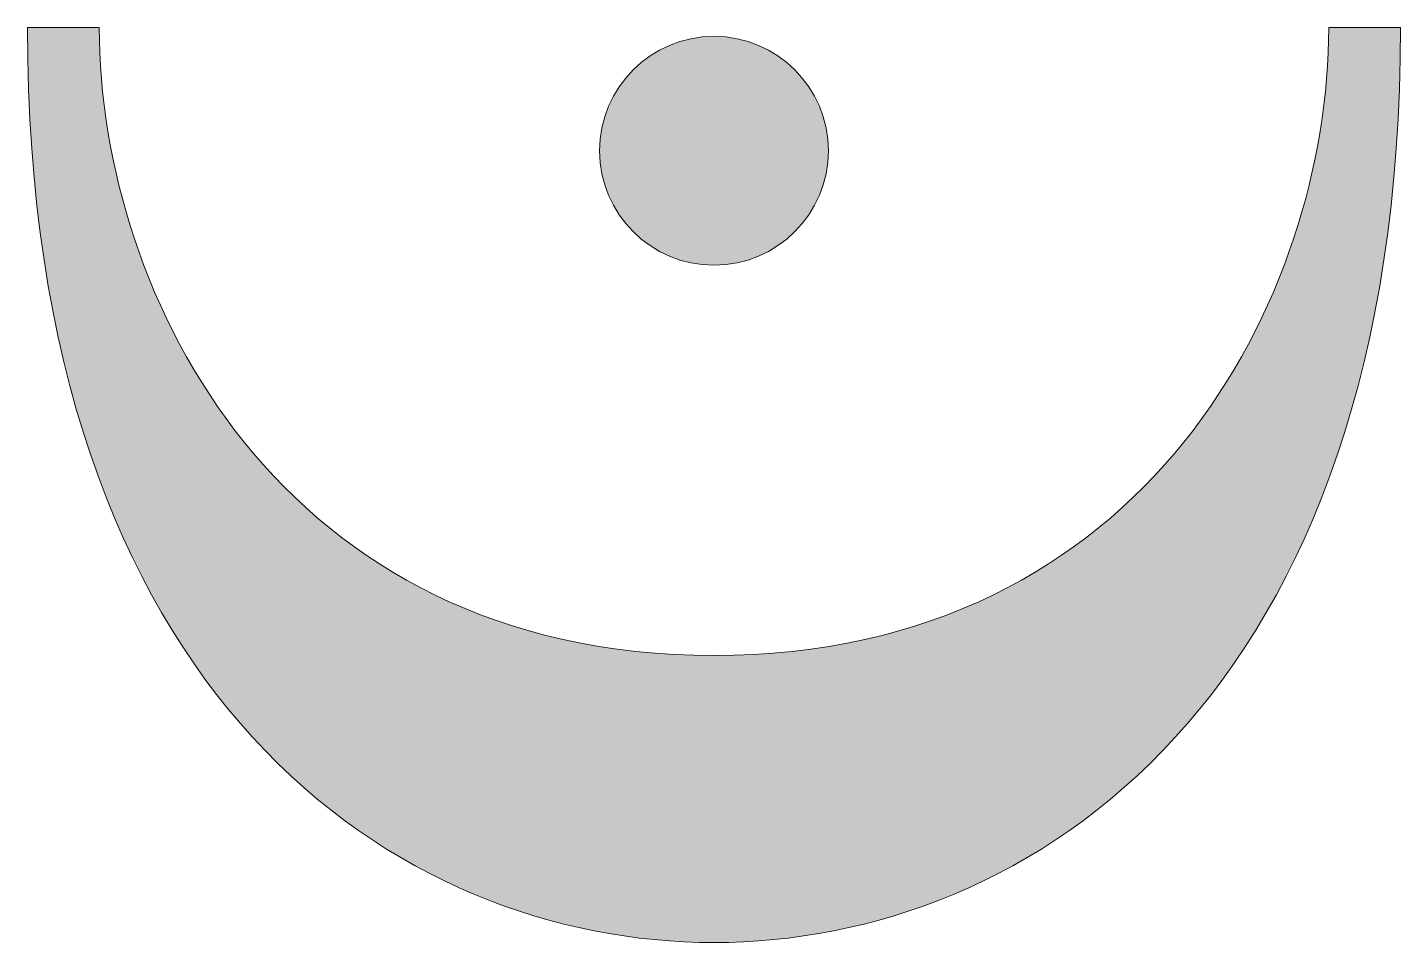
# Model space of a CAD drawing. Header units: inches. Extents: x 40.6 to 59.9, y -56.3 to -43.4.
import ezdxf

# ---------------------------------------------------------------- set-up
doc = ezdxf.new("R2010")
doc.units = ezdxf.units.IN
doc.header["$MEASUREMENT"] = 0
doc.layers.add('Layer 1', color=7, linetype='Continuous')

msp = doc.modelspace()

# ---------------------------------------------------------------- hatches: boundary and pattern name
at = {"layer": 'Layer 1', "true_color": 0x231f20}
h = msp.add_hatch(color=250, dxfattribs=at)
h.dxf.hatch_style = 2
edge = h.paths.add_edge_path()
edge.add_spline(control_points=[(50.247, -46.775), (51.134, -46.775), (51.854, -46.056), (51.854, -45.169), (51.854, -44.283), (51.134, -43.563), (50.247, -43.563), (49.361, -43.563), (48.642, -44.283), (48.642, -45.169), (48.642, -46.056), (49.361, -46.775), (50.247, -46.775)], knot_values=[0, 0, 0, 0, 1, 1, 1, 2, 2, 2, 3, 3, 3, 4, 4, 4, 4], degree=3, periodic=1)
edge = h.paths.add_edge_path()
edge.add_spline(control_points=[(58.875, -43.437), (58.875, -47.205), (56.329, -52.255), (50.247, -52.255), (44.166, -52.255), (41.62, -47.205), (41.62, -43.437), (41.62, -43.437), (40.612, -43.437), (40.612, -43.437), (40.612, -52.884), (45.827, -56.285), (50.247, -56.285), (54.665, -56.285), (59.883, -52.884), (59.883, -43.437), (59.883, -43.437), (58.875, -43.437), (58.875, -43.437)], knot_values=[0, 0, 0, 0, 1, 1, 1, 2, 2, 2, 3, 3, 3, 4, 4, 4, 5, 5, 5, 6, 6, 6, 6], degree=3, periodic=1)

# ---------------------------------------------------------------- linework, layer by layer
at = {"layer": 'Layer 1', "lineweight": 0}
for points, knots in [([(58.875, -43.437), (58.875, -47.205), (56.329, -52.255), (50.247, -52.255), (44.166, -52.255), (41.62, -47.205), (41.62, -43.437), (41.62, -43.437), (40.612, -43.437), (40.612, -43.437), (40.612, -52.884), (45.827, -56.285), (50.247, -56.285), (54.665, -56.285), (59.883, -52.884), (59.883, -43.437), (59.883, -43.437), (58.875, -43.437), (58.875, -43.437)], [0, 0, 0, 0, 1, 1, 1, 2, 2, 2, 3, 3, 3, 4, 4, 4, 5, 5, 5, 6, 6, 6, 6]), ([(50.247, -46.775), (51.134, -46.775), (51.854, -46.056), (51.854, -45.169), (51.854, -44.283), (51.134, -43.563), (50.247, -43.563), (49.361, -43.563), (48.642, -44.283), (48.642, -45.169), (48.642, -46.056), (49.361, -46.775), (50.247, -46.775)], [0, 0, 0, 0, 1, 1, 1, 2, 2, 2, 3, 3, 3, 4, 4, 4, 4])]:
    msp.add_open_spline(points, degree=3, knots=knots, dxfattribs=at)

doc.saveas('drawing.dxf')
